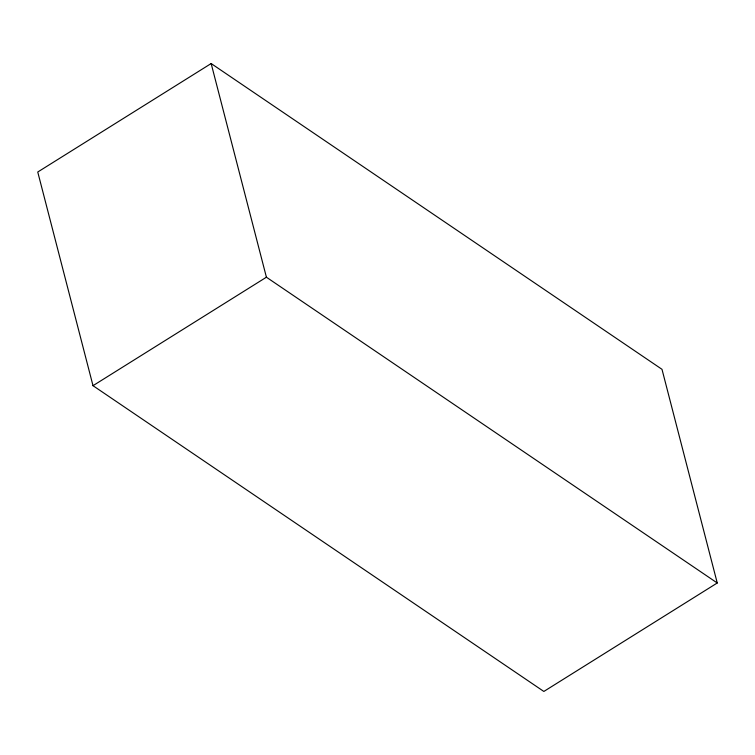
<?xml version="1.0" encoding="UTF-8"?>
<svg xmlns="http://www.w3.org/2000/svg" width="755" height="755" viewBox="0 0 755 755"><rect width="100%" height="100%" fill="white"/><g stroke="black" fill="none" stroke-linecap="round" stroke-linejoin="round"><path stroke-width="1.13" d="M211.155 63.543L37.75 172.017L93.007 385.682L543.845 691.457L717.25 582.983L661.993 369.318L211.155 63.543L266.411 277.208L717.25 582.983M93.007 385.682L266.411 277.208"/></g></svg>
